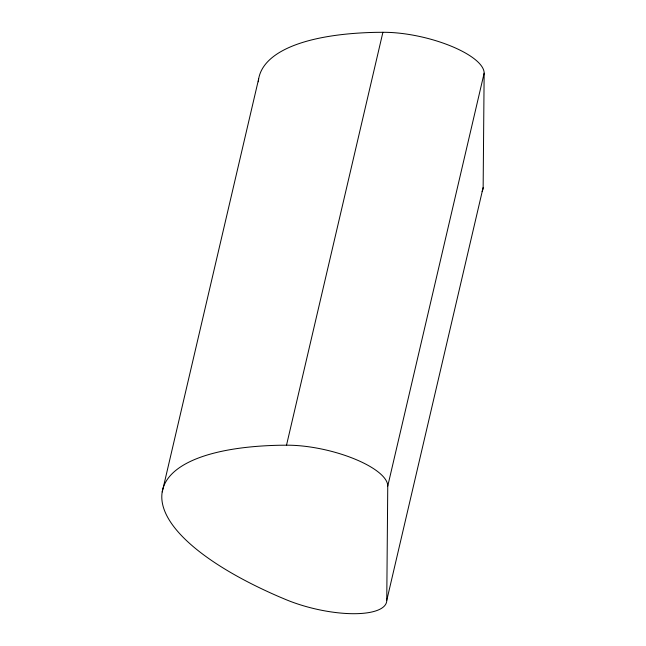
<?xml version="1.0" encoding="UTF-8"?>
<svg xmlns="http://www.w3.org/2000/svg" width="646" height="646" viewBox="0 0 646 646"><rect width="100%" height="100%" fill="white"/><g stroke="black" fill="none" stroke-linecap="round" stroke-linejoin="round"><path stroke-width="0.97" d="M387.753 486.091A68.193 22.82 13.1 0 0 353.871 458.684A68.193 22.82 13.1 0 0 286.517 445.199L279.734 445.247A263.544 88.203 13.1 0 0 278.418 596.436L285.169 599.286A68.193 22.82 13.1 0 0 352.514 613.7A68.193 22.82 13.1 0 0 386.76 600.409L387.753 486.091L484.145 73.192A68.193 22.82 13.1 0 0 450.262 45.785A68.193 22.82 13.1 0 0 382.9 32.3L376.125 32.348A263.544 88.203 13.1 0 0 258.319 81.792M386.76 600.409L483.143 187.501L484.145 73.192M162.251 491.921L258.634 79.022M286.517 445.199L382.9 32.3M483.143 187.501A68.193 22.82 13.1 0 1 482.069 191.394"/></g></svg>
